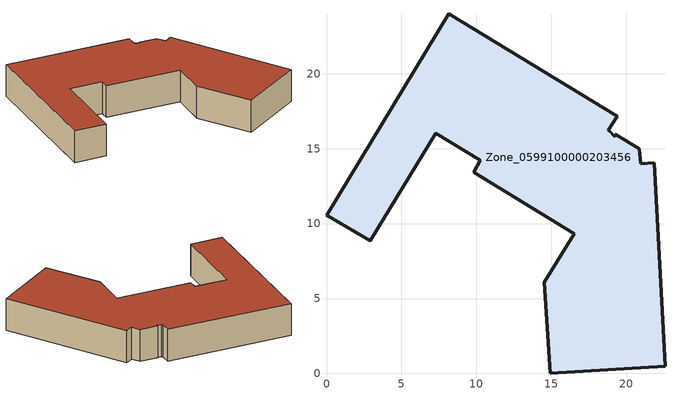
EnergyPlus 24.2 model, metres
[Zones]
Zone_0599100000203456
 floor ground (C_G): 19.28,15.95 20.87,15 20.97,13.98 21.86,14.04 22.58,0.49 14.93,0 14.54,6.07 16.52,9.33 9.81,13.43 10.27,14.21 7.28,16.01 2.92,8.85 0,10.56 8.14,24.01 19.4,17.17 18.81,16.22 18.9,16.17 19.21,15.78 z0
 wall outside (C_F): 16.52,9.33 14.54,6.07 14.93,0 22.58,0.49 21.86,14.04 20.97,13.98 20.87,15 19.28,15.95 19.21,15.78 18.9,16.17 18.81,16.22 19.4,17.17 8.14,24.01 0,10.56 2.92,8.85 7.28,16.01 10.27,14.21 9.81,13.43 16.52,9.33 z0:3.44
 roof outside (C_R): 20.87,15 19.28,15.95 19.21,15.78 18.9,16.17 18.81,16.22 19.4,17.17 8.14,24.01 0,10.56 2.92,8.85 7.28,16.01 10.27,14.21 9.81,13.43 16.52,9.33 14.54,6.07 14.93,0 22.58,0.49 21.86,14.04 20.97,13.98 z3.44
[BUILDING]
Pand.0599100000203456: North Axis=0; Terrain=City; Loads Convergence Tolerance Value=0.04; Temperature Convergence Tolerance Value=0.4; Solar Distribution=FullExterior; Maximum Number of Warmup Days=25; Minimum Number of Warmup Days=1
[Site:Location]
Rotterdam.The.Hague.AP_ZH_NLD Design_Conditions: Latitude=51.96; Longitude=4.45; Time Zone=1; Elevation=-4.5
[SITE:GROUNDTEMPERATURE:BUILDINGSURFACE]
18, 18, 18, 18, 18, 18, 18, 18, 18, 18, 18, 18
[MATERIAL] Thermal Absorptance=0.9; Solar Absorptance=0.7; Visible Absorptance=0.7
Name | Roughness | Thickness | Conductivity | Density | Specific Heat
G.D.1965-1974 | MediumSmooth | 0.15 | 0.882353 | 540 | 1210
F.D.1965-1974 | Rough | 0.3 | 0.697674 | 1920 | 840
R.D.1965-1974 | MediumRough | 0.2 | 0.232558 | 1500 | 1000
[CONSTRUCTION]
C_G: G.D.1965-1974
C_F: F.D.1965-1974
C_R: R.D.1965-1974
[ZONE]
Zone_0599100000203456: Type=1; Multiplier=1; Ceiling Height=Autocalculate; Volume=Autocalculate; Floor Area=autocalculate; Part of Total Floor Area=Yes
[ZONEINFILTRATION:DESIGNFLOWRATE]
Infil_Zone_0599100000203456: Zone or ZoneList or Space or SpaceList=Zone_0599100000203456; Schedule=AlwaysOn; Design Flow Rate Calculation Method=Flow/Area; Flow Rate per Floor Area=0.0042; Constant Term Coefficient=1; Temperature Term Coefficient=0; Velocity Term Coefficient=0; Velocity Squared Term Coefficient=0
[HVACTEMPLATE:ZONE:IDEALLOADSAIRSYSTEM]
Zone_0599100000203456: Maximum Heating Supply Air Temperature=50; Minimum Cooling Supply Air Temperature=13; Maximum Heating Supply Air Humidity Ratio=0.0156; Minimum Cooling Supply Air Humidity Ratio=0.0077; Heating Limit=NoLimit; Cooling Limit=NoLimit; Dehumidification Control Type=ConstantSensibleHeatRatio; Cooling Sensible Heat Ratio=0.7; Dehumidification Setpoint=60; Humidification Control Type=None; Humidification Setpoint=30; Outdoor Air Method=None; Outdoor Air Flow Rate per Person=0.00944; Outdoor Air Flow Rate per Zone Floor Area=0; Outdoor Air Flow Rate per Zone=0; Demand Controlled Ventilation Type=None; Outdoor Air Economizer Type=NoEconomizer; Heat Recovery Type=None; Sensible Heat Recovery Effectiveness=0.7; Latent Heat Recovery Effectiveness=0.65
[ZONECONTROL:THERMOSTAT]
ThermostatControl_Zone_0599100000203456: Zone or ZoneList=Zone_0599100000203456; Control Type Schedule=DualSetpointControlType; Control 1=Thermostat_Zone_0599100000203456; Temperature Difference Between Cutout And Setpoint=0
[THERMOSTATSETPOINT:DUALSETPOINT]
Thermostat_Zone_0599100000203456: Heating Setpoint Temperature Schedule=HeatingSetpoint_Zone_0599100000203456; Cooling Setpoint Temperature Schedule=CoolingSetpoint_Zone_0599100000203456
[SCHEDULE:COMPACT]
HeatingSetpoint_Zone_0599100000203456: Through: 12/31, For: AllDays, Until: 24:00, 21
CoolingSetpoint_Zone_0599100000203456: Through: 12/31, For: AllDays, Until: 24:00, 24
DualSetpointControlType: Through: 12/31, For: AllDays, Until: 24:00, 4
AlwaysOn: Through: 12/31, For: AllDays, Until: 24:00, 1
